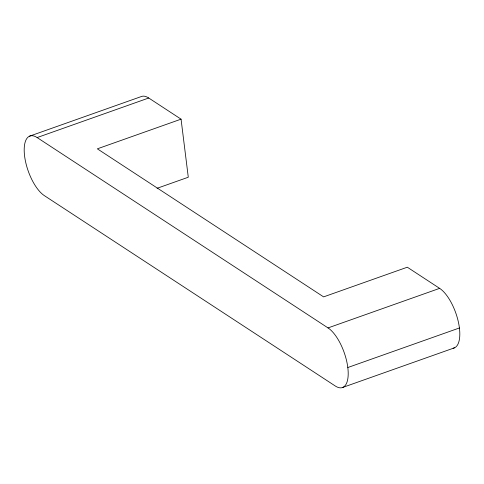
<?xml version="1.0" encoding="UTF-8"?>
<svg xmlns="http://www.w3.org/2000/svg" width="484" height="484" viewBox="0 0 484 484"><rect width="100%" height="100%" fill="white"/><g stroke="black" fill="none" stroke-linecap="round" stroke-linejoin="round"><path stroke-width="0.73" d="M29.536 136.167L141.14 96.612A32.446 13.286 70.5 0 1 148.733 98.01L181.058 119.161L188.288 177.235L157.082 188.294M459.413 327.971L347.808 367.525A32.446 13.286 70.5 0 1 335.267 385.99L44.365 195.639A32.446 13.286 70.5 0 1 24.587 156.029A32.446 13.286 70.5 0 1 37.129 137.565L148.733 98.01M181.058 119.161L97.357 148.83L323.608 296.88L407.316 267.21L439.635 288.361A32.446 13.286 70.5 0 1 458.312 321.703A32.446 13.286 70.5 0 1 453.133 348.226M37.129 137.565L328.031 327.916L439.635 288.361M342.86 387.388L454.464 347.833M328.031 327.916A32.446 13.286 70.5 0 1 347.808 367.525"/></g></svg>
